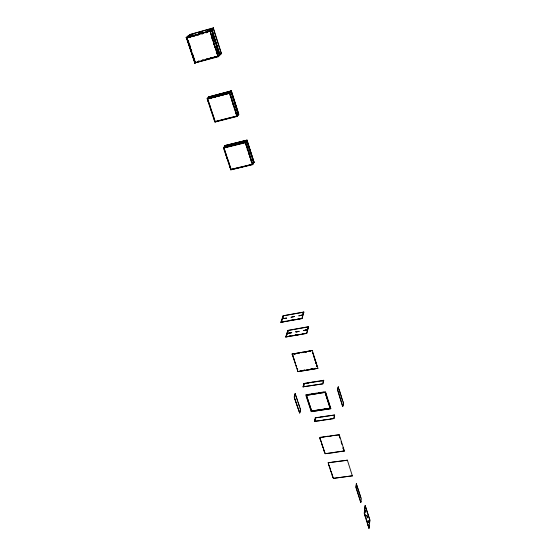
<?xml version="1.0" encoding="UTF-8"?>
<svg xmlns="http://www.w3.org/2000/svg" width="556" height="556" viewBox="0 0 556 556"><rect width="100%" height="100%" fill="white"/><g stroke="black" fill="none" stroke-linecap="round" stroke-linejoin="round"><path stroke-width="0.83" d="M368.023 525.079L368.732 526.907L368.197 525.059M369.01 522.737L368.482 520.902M368.906 528.2L364.243 513.619L365.181 505.599L369.955 520.068L368.906 528.2L369.205 525.455M369.49 523.356L369.782 520.089L365.181 505.599M369.191 522.716L368.656 520.882M366.244 519.533L367.148 521.945L366.425 519.512M367.433 517.796L366.717 515.37M367.613 517.775L366.897 515.349M364.646 514.529L365.368 516.371L364.826 514.508M365.667 512.243L365.125 510.38M369.087 528.179L364.514 512.82M364.632 511.77L364.736 510.888M364.861 509.845L364.993 508.677M365.118 507.642L365.174 507.128M365.355 505.578L365.25 505.96M365.841 512.222L365.306 510.359M364.291 512.702L364.409 511.652M364.514 510.769L364.639 509.727M364.771 508.559L364.896 507.524M364.951 507.009L365.077 505.981M360.969 501.554L360.691 502.36L360.788 501.575M361.018 501.693L361.31 498.829L356.327 483.803L355.861 487.264L360.691 502.36M360.872 502.339L356.042 487.244L356.507 483.783M360.879 498.065L358.377 490.051M332.961 477.145L333.364 478.362L352.386 475.811L334.191 478.257M329.048 465.963L328.221 462.731L347.382 460.18L346.548 460.25M346.596 460.403L332.022 462.189M324.732 452.438L325.149 453.689L344.428 450.944L333.252 452.584M343.823 449.825L343.045 447.83L343.636 449.853M341.877 444.362L341.078 441.686M334.239 478.403L333.364 478.362M339.904 438.184L339.306 436.14M332.78 477.173L331.223 471.752M338.465 435.028L339.264 434.799L320.638 437.28L319.818 437.669L320.694 440.887M342.85 406.415L343.441 403.107L338.208 386.934L337.777 390.152L342.663 406.443L337.589 390.18L337.978 387.692M342.663 406.443L342.83 405.498M342.878 405.658L343.274 404.045M342.42 400.459L341.127 396.31M331.022 471.898L329.249 465.824M333.301 452.737L325.149 453.689M332.071 462.335L328.2 462.849M343.441 403.107L343.045 401.654M328.61 464.086L328.221 462.731M340.355 393.836L339.264 389.513M330.466 419.002L334.059 418.529L334.642 415.019L324.155 416.472M331.084 436.071L327.991 436.509M333.857 417.625L334.267 415.999M338.222 387.824L338.402 386.9M338.632 388.296L338.208 386.934M324.551 452.459L322.939 446.871M330.514 419.161L326.984 419.683M330.111 408.278L325.058 392.321L306.419 395.344L311.645 411.065L330.111 408.278L325.058 392.321M330.848 408.681L311.235 411.642L330.848 408.681L325.482 391.723L305.696 394.823L311.235 411.642M322.737 447.01L320.902 440.748M329.506 405.741L329.93 407.082M328.964 404.066L328.561 402.607L328.992 403.948M328.832 408.813L327.255 409.049L328.805 408.535M323.418 420.044L327.011 419.565M320.054 438.976L319.839 437.551L320.638 437.28M327.998 401.036L327.588 399.576M327.213 397.971L326.615 396.532L327.025 397.999M325.253 409.077L323.655 409.424L325.281 409.348M323.467 420.197L319.902 420.558M326.045 394.948L325.635 393.481L326.073 394.836M322.209 416.757L320.659 416.986M319.957 420.718L316.399 421.08M321.715 409.612L320.173 410.119M323.557 392.209L321.945 392.564L323.536 392.321M318.727 417.278L315.231 417.903L314.543 421.406L316.454 421.233M318.178 410.14L316.642 410.655L318.206 410.418M323.613 392.369L322.021 392.619M322.96 382.924L323.21 381.381M314.898 420.26L315.398 418.8L315.134 420.385M322.953 383.814L303.034 386.816L322.953 383.814L323.661 380.228M314.953 420.412L315.398 418.8M320.034 392.932L318.421 393.287L319.978 392.765M316.614 410.377L318.234 410.3M314.654 410.675L313.118 411.183L314.682 410.947M321.688 380.923L323.661 380.603L303.854 383.605L305.216 383.564M313.091 410.912L314.71 410.835M311.645 411.065L306.446 395.233M316.406 393.328L314.849 393.85M310.88 409.967L310.463 408.521M311.068 409.932L310.651 408.493M312.896 394.044L311.29 394.406L312.847 393.884M309.887 406.971L309.442 405.644M317.942 368.343L297.919 371.644L317.942 368.343L312.305 350.523L292.074 354.082L312.305 350.523M309.657 405.498L310.074 406.943M309.073 403.941L308.656 402.495M317.184 366.626L316.566 365.146L316.99 366.661M308.886 403.969L308.469 402.523M315.85 368.218L314.272 368.76L315.877 368.496M308.073 400.925L307.649 399.472M312.91 382.153L310.936 382.472M316.169 363.457L315.745 361.942L315.975 363.492M309.289 394.44L307.711 394.684M307.878 400.959L307.461 399.5M315.523 362.081L316.003 363.381M306.877 397.929L306.425 396.588M314.244 368.489L315.905 368.392M315.148 360.274L314.529 358.787L314.953 360.309M306.641 396.442L307.065 397.901M312.229 368.816L310.595 369.191L312.257 369.094M314.126 357.084L313.501 355.583L313.931 357.112M299.316 411.711L298.336 408.625M299.99 408.333L300.435 409.64L299.608 412.948L299.844 411.996M300.087 412.128L300.622 409.612L295.222 393.704L294.791 394.656L295.222 393.704M307.44 383.202L308.754 382.994M299.128 411.739L298.148 408.653M299.545 407.013L297.974 402.391M313.097 353.873L312.472 352.372L312.903 353.908M308.643 369.691L306.981 369.789L308.587 369.525M298.12 408.764L297.133 405.665L298.301 408.736M303.089 386.983L303.91 383.397M303.465 385.864L304.007 384.46L303.708 385.996M303.52 386.031L304.007 384.46M310.338 351.051L308.74 351.6L310.366 351.329M297.099 405.776L296.112 402.669L297.286 405.748M297.523 401.064L297.147 399.959M296.994 399.291L296.133 396.963M305.008 370.011L303.437 370.546L305.035 370.282M303.409 370.275L305.063 370.178M296.077 402.78L295.083 399.66L296.265 402.752M308.712 351.322L310.394 351.218M294.923 394.468L294.36 396.949L295.055 399.771L294.173 396.977L294.979 394.628M299.816 370.866L301.408 370.602M306.683 351.67L305.035 352.052L306.71 351.948M295.493 395.073L295.041 393.738M297.731 369.844L297.3 368.343M303.034 352.295L301.394 352.678L303.062 352.573M306.717 333.447L308.476 326.699L287.883 330.389L285.798 336.964L306.717 333.447L308.476 326.699M297.536 369.879L297.106 368.371M305.87 333.308L302.617 333.788M303.555 330.493L306.842 329.812L303.611 330.667M296.682 366.703L296.251 365.195M307.496 329.27L307.989 327.79M296.028 365.334L296.494 366.731M297.787 353.192L299.455 353.088M295.632 363.548L295.201 362.032M295.445 363.575L295.007 362.067M294.583 360.378L294.145 358.863M295.771 353.54L294.187 354.089L295.799 353.818M294.388 360.413L293.95 358.891M294.159 353.811L295.827 353.706M293.332 357.23L292.894 355.708M293.526 357.195L293.081 355.673M298.155 334.865L294.833 335.261L298.127 334.58M299.149 331.459L295.855 331.862L297.529 331.751M303.124 313.688L302.798 314.529L303.361 313.25M302.992 314.494L303.305 313.07M301.964 318.609L303.805 312.006L283.067 315.822L280.898 322.258L301.964 318.609L303.805 312.006M301.143 318.38L297.814 319.081L301.199 318.553M298.822 315.752L302.13 315.05L298.878 315.933M290.42 336.227L287.118 336.63L290.399 335.949M291.413 332.655C281.364 334.351 297.043 331.578 289.857 333.113M293.318 319.804L290.03 320.402M294.353 316.475L291.122 317.351M286.201 336.283L286.667 335.393M286.764 334.879L286.972 333.85M287.334 333.065L287.542 332.043M287.737 331.793L288.015 330.556M286.264 336.456L286.479 335.428M286.959 334.844L287.167 333.815M287.528 333.03L287.737 332.008M287.932 331.758L288.14 330.744M285.853 337.138L287.883 330.389M285.534 321.222L282.267 321.82M286.59 317.997L283.345 318.588L286.646 318.171M280.954 322.438L283.428 315.85L283.046 316.99M281.795 320.715L281.371 321.771L281.656 320.93M282.309 319.172L281.892 320.221L282.177 319.38M282.9 317.406L282.49 318.449L282.768 317.615M282.907 317.205L283.484 316.023M252.716 164.479L254.036 162.227M230.67 169.406L252.688 164.187L253.967 162.018L252.688 163.881M251.117 160.74L251.687 162.519M250.506 165L248.664 165.208M250.617 158.453L249.783 156.792L250.269 156.618M251.91 156.319L253.536 162.116M246.516 165.945L244.751 166.362M250.36 158.578L250.839 158.404M251.347 154.54L251.416 155.478M242.541 166.883L240.783 167.3M248.539 152.685L249.067 154.554L249.547 154.373M250.179 151.399L246.697 140.703M238.58 167.829L236.752 168.03M247.677 148.528C246.586 148.389 247.448 151.079 248.254 150.328M234.625 168.76L232.804 168.968M246.377 144.456L245.891 144.636L246.516 146.374M230.768 169.914L252.827 164.625L245.655 142.197L223.38 147.715L230.816 169.837M229.718 165.841L230.309 167.599M246.996 140.154L254.106 162.449L246.996 140.154L224.909 145.575L224.068 147.396M245.682 142.496L247.066 140.376L224.985 145.797L223.505 147.868L245.724 142.426M245.745 142.162L246.683 140.96M243.521 143.26L241.665 143.483L243.452 143.045M228.933 163.707L228.398 161.865L229.148 163.652M243.076 141.356L244.897 140.849L243.125 141.287M239.427 144.032L237.641 144.463L239.497 144.247M240.97 142.051L242.402 141.752M239.08 142.336L240.901 141.836M227.606 159.718L227.07 157.869M240.331 142.266L239.156 142.551L240.38 142.197M233.638 145.45L235.535 145.158L233.708 145.665M236.919 142.809L235.098 143.316M226.278 155.715L225.68 153.929M231.414 145.992L229.635 146.43L231.484 146.207M232.894 143.858L231.129 144.289L232.943 143.789M227.494 147.187L225.653 147.403L227.418 146.972M227.828 145.331L228.975 144.762L227.168 145.262M224.339 149.898L224.985 151.621M224.221 147.437L224.853 146.548M224.909 145.575L247.038 140.084M237.322 116.385L214.852 122.105L207.124 98.662L229.816 92.692L237.37 116.524M231.407 92.782L230.858 91.052L229.371 92.81L236.932 116.426L238.837 114.355L231.352 90.878L208.757 96.883L231.352 90.878M237.405 115.37L238.017 114.557L237.481 115.599M237.266 115.648L237.871 114.835M235.584 112.229L236.182 114.105M234.924 116.496L233.235 117.114M230.851 117.538L229.051 117.997M235 109.886L234.229 107.996M226.792 118.567L224.999 119.026M233.423 105.703L232.818 103.812M238.01 113.459L234.973 103.743M222.747 119.603L221.079 120.214M218.71 120.624L217.048 121.236M231.505 99.482L232.109 101.38M233.576 99.566L231.831 93.359M213.692 117.886L214.519 119.686L213.747 117.823M230.907 97.098L230.128 95.187M212.35 113.632L212.969 115.495M229.538 92.817L231.074 90.996L238.566 114.473L237.148 116.371L229.586 92.755M230.094 92.491L230.726 91.733L229.871 92.546M225.792 94.013L227.619 93.533M229.169 91.712L227.307 92.247M225.715 93.769L225.812 94.305L227.64 93.818L227.543 93.29M211.516 111.36L210.898 109.49M223.429 94.374C224.27 96.007 218.779 95.319 223.512 94.61M225.11 93.074L226.619 92.678M224.207 93.311L221.038 94.145M221.712 95.382L221.615 94.854M223.352 93.491L225.09 92.782M217.598 96.167L219.432 95.979L219.335 95.451M217.542 96.23L219.411 95.688M217.618 96.459L217.521 95.931M209.946 97.071L219.286 94.562M209.487 105.265L210.328 107.093L209.542 105.202M219.161 94.395L221.017 93.86M213.441 97.001L213.539 97.529L215.346 97.057L215.248 96.529M217.035 95.152L215.165 95.403M213.518 97.237L215.325 96.765M208.132 100.963L208.764 102.846M209.369 98.071L209.466 98.6L211.273 98.127L211.176 97.599M209.445 98.315L211.252 97.835M212.913 95.993L211.065 96.529M207.298 98.669L208.98 96.82M218.167 56.747L221.58 53.161L218.167 56.747L194.517 63.023L218.202 56.399M218.154 56.246L210.161 31.039L186.045 37.599L190.048 34.535L213.525 27.8L209.869 31.157M219.564 54.787L221.58 53.161M219.418 53.793L218.209 49.783M218.89 54.127L216.618 46.78M217.132 53.835L216.27 51.903L217.98 56.26L219.578 54.731L211.502 29.517L211.864 29.225M218.571 52.327L216.791 45.759L217.368 47.802M217.994 50.297L218.626 52.278M215.109 47.281L215.749 49.289M216.201 44.23L215.144 40.171M194.593 63.259L195.914 62.355M195.698 62.411L195.198 62.863L186.705 37.613M215.714 43.375L214.477 39.497M215.075 41.373L215.77 43.326M212.524 39.219L211.919 38.322L213.657 42.756M214.498 38.802L212.183 32.317M193.064 55.656L192.404 53.675L193.12 55.607M211.336 35.723L210.682 33.687M213.052 34.27L212.149 31.539M212.371 31.477L213.56 34.437M210.571 31.212L211.21 30.378L210.349 31.275M210.161 31.039L186.844 37.738L195.191 62.564L194.746 62.96L186.35 37.78M210.988 30.448L211.461 30.052M211.899 29.628L211.384 29.802L211.968 31.643M212.795 28.585L212.01 28.919M211.593 29.253L212.719 28.342M186.045 37.599L209.862 30.788L213.525 27.8M207.173 30.524L212.086 29.162M188.804 42.124L187.914 40.178L189.269 44.021M202.071 31.984L198.436 32.992M193.314 34.493L188.185 35.966M187.49 37.009L186.746 37.474L187.713 36.738M188.234 36.335L189.471 35.195M190.576 34.646L189.589 35.299L190.096 34.903M187.414 36.772L186.573 37.718L194.961 62.904M189.249 35.257L188.811 35.89L189.547 35.431M187.143 37.627L187.664 37.224M188.15 36.098L187.629 36.494L190.242 34.604M212.35 28.398L190.048 34.535M213.601 28.043L213.156 28.168L221.142 53.279M210.967 29.697L211.954 29.385L219.954 54.717L220.426 54.578M212.093 31.581L212.6 31.407M217.424 47.746L216.569 45.821M221.1 53.932L219.905 54.46M219.356 54.787L220.009 54.669M195.114 62.626L218.209 56.198M230.399 91.677L227.355 92.185M208.813 97.508L207.895 98.329L209.348 97.224L209.195 96.765L207.569 98.551L215.339 121.924M215.415 95.84L217.862 95.194M225.958 93.109L228.46 92.4M207.068 98.725L229.767 92.755M207.722 99.01L229.517 93.283M208.076 101.025L208.708 102.909M212.295 113.702L212.913 115.565M215.193 121.472L236.786 115.975M215.262 121.694L236.856 116.197M227.286 145.408L229.044 144.977M236.988 143.024L235.146 143.246M243.194 141.502L244.967 141.064M225.27 145.964L227.216 145.192M229.732 144.866L238.413 142.732M245.516 140.995L247.135 140.592L245.794 142.642L223.575 148.084M225.826 146.006L229.148 145.192M230.809 144.782L235.793 143.559M239.949 142.544L242.444 141.933M226.605 145.874L229.1 145.262M245.676 141.947L246.113 141.836M224.937 151.691L224.554 149.849M246.475 146.443L246.954 146.27M227.015 157.939L227.821 159.669M248.49 152.761L248.977 152.58M250.464 152.288L250.895 153.845M229.67 165.917L230.254 167.676M251.076 160.816L251.555 160.635M251.639 162.588L252.118 162.415M230.74 169.622L252.758 164.402M303.861 312.18L283.067 315.822M283.185 316.371L283.233 315.884M291.059 317.177L294.326 316.579M283.435 318.664L285.054 318.366M282.233 321.917L285.589 321.396M290.003 320.499L293.373 319.978M280.898 322.258L301.908 318.435M287.938 330.563L292.88 329.673M294.527 329.381L308.531 326.872M295.855 331.862L299.093 331.286M297.557 331.647L295.882 331.765M305.272 330.278L306.898 329.986M305.244 330.375L306.842 329.812M287.118 336.63L290.364 336.053M294.833 335.261L298.092 334.684M285.798 336.964L306.662 333.273M301.394 352.678L303.089 352.469M305.035 352.052L306.738 351.844M306.981 369.789L308.615 369.413M310.595 369.191L312.284 368.989M303.882 383.501L323.842 380.297M295.945 396.407L295.521 394.962M311.235 394.246L312.82 393.995M319.95 392.877L318.421 393.287M306.419 395.344L325.031 392.432M340.529 394.399L341.162 395.608M311.673 410.953L330.132 408.16M323.655 409.424L325.309 409.237M327.206 408.889L328.853 408.695M318.699 417.389L320.638 417.104M322.188 416.868L324.127 416.583M323.689 436.96L320.659 437.551M338.416 434.868L331.056 435.8M323.766 436.995L327.964 436.238M365.292 510.484L365.48 511.659M368.642 521.007L369.205 522.591M299.343 411.6L299.795 412.92M299.163 411.628L299.608 412.948M315.231 417.903L334.642 415.019M208.521 97.328L207.972 98.558L207.819 98.092M224.005 147.979L231.101 169.309M194.6 60.055L195.413 62.501M211.113 109.435L211.732 111.304M225.896 153.88L226.487 155.659M207.353 98.607L215.13 121.979M223.797 148.035L230.893 169.358M292.102 353.977L297.919 371.644M314.543 421.406L334.059 418.529M324.753 452.32L325.17 453.571M332.981 477.027L333.385 478.243M195.024 62.849L186.642 37.662L210.057 30.934L218.147 56.448M320.881 440.859L322.077 444.452M322.918 446.989L324.106 450.548M329.228 465.942L330.389 469.417M331.202 471.87L332.349 475.324M320.082 438.858L320.722 440.769M321.917 444.362L322.758 446.892M323.946 450.457L324.572 452.341M328.45 463.989L329.069 465.845M330.229 469.32L331.042 471.773M332.189 475.227L332.801 477.048M288.05 330.452L287.945 330.771M231.303 90.934L238.788 114.418M213.692 36.807L214.331 38.816M356.327 483.803L358.106 489.377M213.851 37.53L214.275 38.864M215.916 44L216.312 45.251M218.779 52.987L219.203 54.307M234.375 101.866L234.729 103.18M212.739 34.625L215.582 43.535M212.684 34.674L214.491 40.345M216.562 46.829L218.376 52.5M231.685 94.207L237.905 113.904M251.743 157.035L246.593 140.911L245.96 142.114M252.257 158.655L252.987 161.143M339.264 434.799L344.414 451.069M347.382 460.18L352.372 475.936M211.593 36.307L212.003 37.579M214.303 44.772L216.347 51.166M216.548 51.791L216.972 53.119M212.149 38.26L212.795 40.282M215.054 47.336L215.693 49.338M325.83 393.446L326.24 394.92M328.749 402.579L329.159 404.038M329.715 405.602L330.125 407.048M245.356 142.753L252.257 164.291M312.472 352.372L312.931 353.797M313.501 355.583L313.959 357.008M314.529 358.787L314.981 360.198M316.566 365.146L317.017 366.55M326.615 396.532L327.046 397.887M329.527 405.63L329.951 406.964M343.045 447.83L343.657 449.734M253.744 162.067L252.466 164.242L245.571 142.697L246.913 140.647L253.744 162.067M230.935 91.288L229.447 93.054L207.645 98.787L209.271 97.001L230.935 91.288M219.043 54.919L218.362 55.572L219.043 54.919M221.364 53.216L219.787 54.724L211.732 29.454L213.379 28.106L221.364 53.216M190.972 49.15L191.792 51.124L190.91 49.199M191.083 36.807L189.311 37.579L191.083 36.807M195.253 35.612L193.481 36.383L195.253 35.612M199.444 34.416L197.665 35.188L199.444 34.416M203.642 33.214L201.856 33.992L203.642 33.214M207.854 32.012L206.061 32.79L207.854 32.012M189.638 44.64L190.082 46.697L189.638 44.64M213.601 42.805L214.025 44.883L213.601 42.805M194.107 58.074L194.544 60.104L194.107 58.074M199.076 61L197.324 61.744L199.076 61M203.211 59.853L201.453 60.597L203.211 59.853M207.36 58.707L205.595 59.457L207.36 58.707M211.516 57.553L209.751 58.304L211.516 57.553M215.686 56.399L213.914 57.15L215.686 56.399"/></g></svg>
